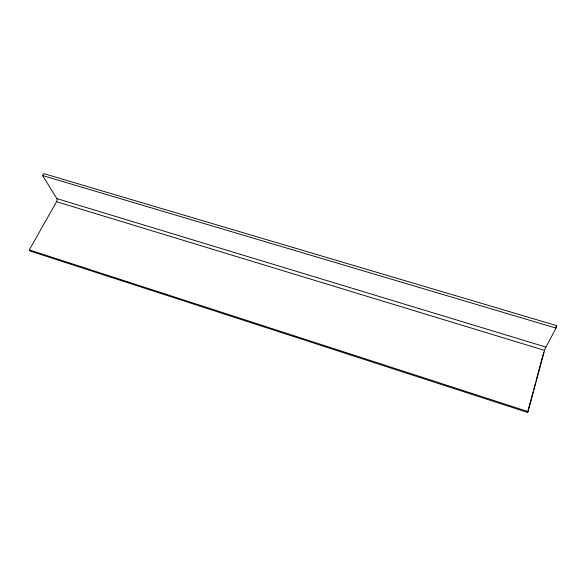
<?xml version="1.0" encoding="UTF-8"?>
<svg xmlns="http://www.w3.org/2000/svg" width="586" height="586" viewBox="0 0 586 586"><rect width="100%" height="100%" fill="white"/><g stroke="black" fill="none" stroke-linecap="round" stroke-linejoin="round"><path stroke-width="0.88" d="M556.041 328.116L556.7 325.64L43.664 173.573L42.536 175.514L56.871 198.61A2.315 1.187 -73.6 0 1 56.564 201.709L29.3 249.922L30.15 251.042L527.547 412.427L528.052 411.599L544.914 349.066L556.041 328.116L42.536 175.514M527.547 412.427L533.179 391.492M533.656 389.749L535.531 382.768M536 381.025L543.749 352.237M555.836 327.222L556.7 325.64M56.871 198.61L545.698 347.022M56.564 201.709L544.519 350.384M29.3 249.922L528.052 411.599"/></g></svg>
